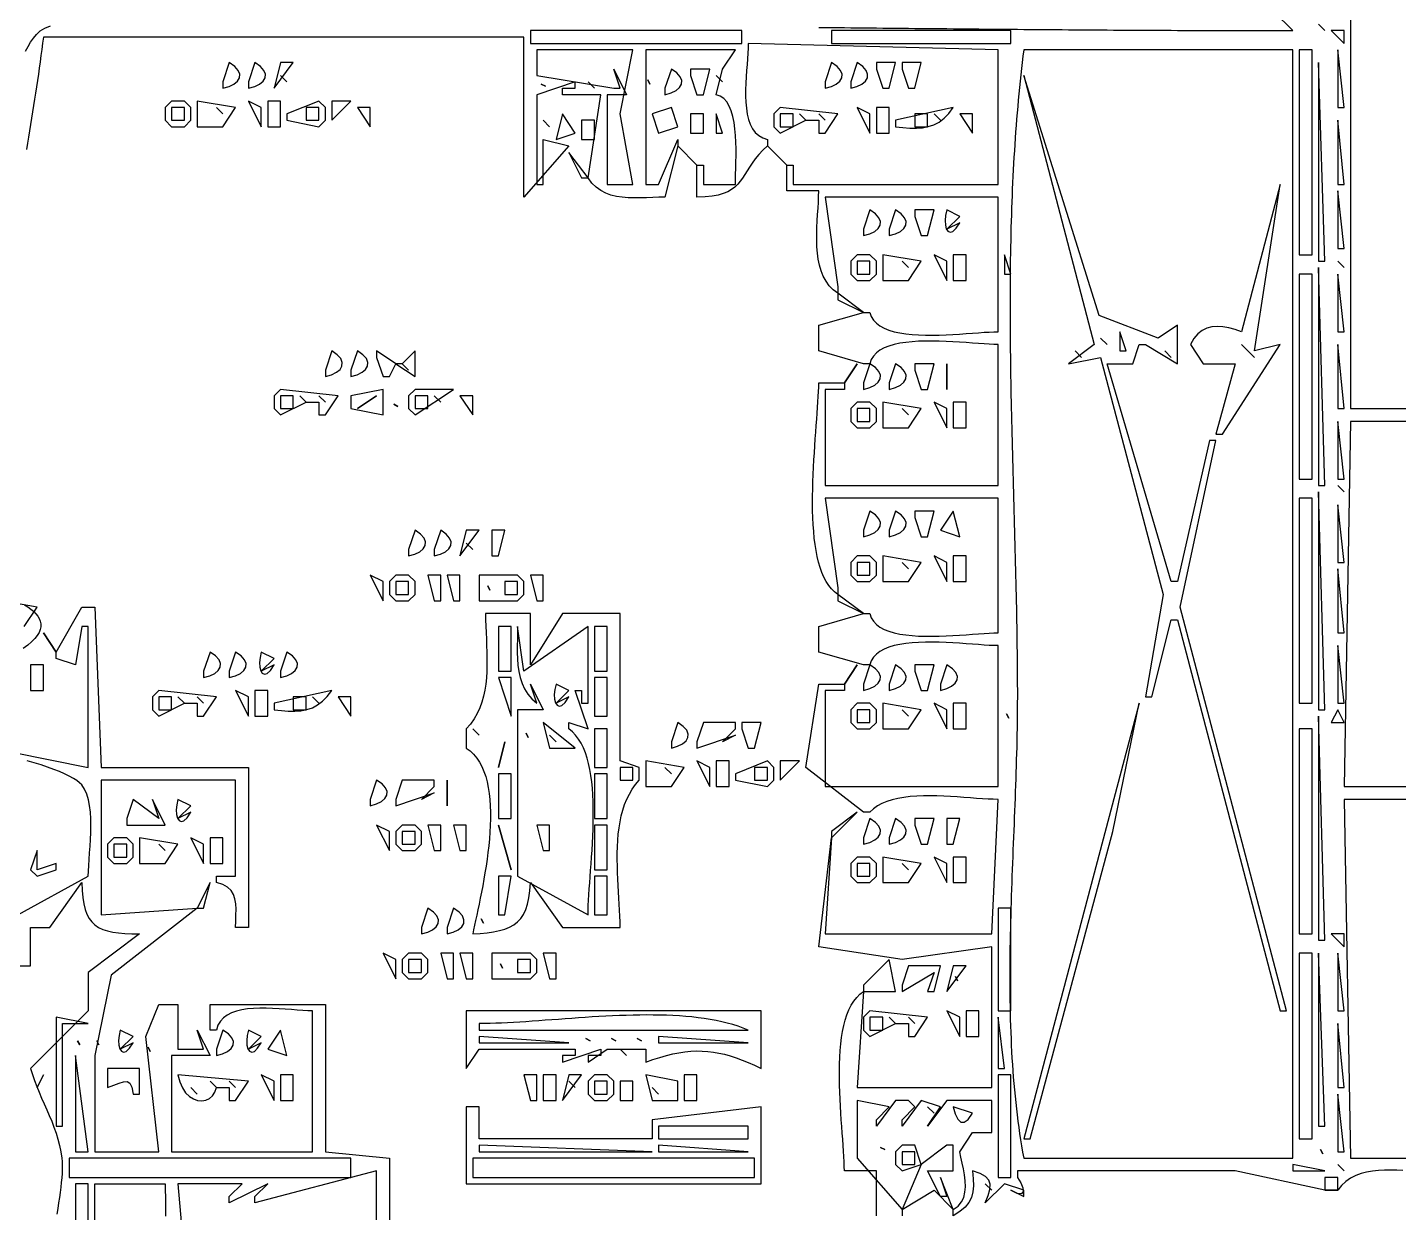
# Model space of a CAD drawing. Extents: x 0 to 1224, y 0 to 792.
# Drawn here: x 639.5 to 853.5, y 207.5 to 392.5 of the extents above; entities that cross this region are included whole.
import ezdxf

# ---------------------------------------------------------------- set-up
doc = ezdxf.new("R2010")
doc.units = 0
doc.layers.add('C251', color=251, linetype='CONTINUOUS')
doc.layers.add('C7', color=7, linetype='CONTINUOUS')

msp = doc.modelspace()

# ---------------------------------------------------------------- linework, layer by layer
at = {"layer": 'C251'}
msp.add_lwpolyline([(842, 213), (842, 211), (844, 211), (844, 213), (842, 213)], dxfattribs=at)
at = {"layer": 'C7'}
for points in [[(846, 424), (846, 333), (884, 333)], [(763.0194, 392.5051), (764.0192, 392.4948), (765.019, 392.4846), (766.0188, 392.4744), (767.0186, 392.4643), (768.0184, 392.4541), (769.0181, 392.4439), (770.0179, 392.4338), (771.0177, 392.4237), (772.0174, 392.4136), (773.0172, 392.4036), (774.0169, 392.3935), (775.0167, 392.3836), (776.0164, 392.3736), (777.0161, 392.3637), (778.0159, 392.3539), (779.0156, 392.3441), (780.0153, 392.3344), (781.015, 392.3248), (782.0147, 392.3152), (783.0144, 392.3056), (784.0141, 392.2962), (785.0139, 392.2868), (786.0136, 392.2775), (787.0133, 392.2683), (788.013, 392.2592), (789.0126, 392.2502), (790.0123, 392.2413), (791.012, 392.2324), (792.0117, 392.2237), (793.0114, 392.2151), (794.0111, 392.2066), (795.0108, 392.1982), (796.0105, 392.1899), (797.0102, 392.1818), (798.0098, 392.1738), (799.0095, 392.1659), (800.0092, 392.1581), (801.0089, 392.1505), (802.0086, 392.143), (803.0083, 392.1357), (804.008, 392.1285), (805.0077, 392.1215), (806.0074, 392.1146), (807.0071, 392.1079), (808.0068, 392.1014), (809.0065, 392.095), (810.0062, 392.0888), (811.0059, 392.0827), (812.0056, 392.0769), (813.0053, 392.0712), (814.005, 392.0657), (815.0047, 392.0604), (816.0045, 392.0553), (817.0042, 392.0504), (818.0039, 392.0457), (819.0037, 392.0413), (820.0034, 392.037), (821.0032, 392.0329), (822.0029, 392.0291), (823.0027, 392.0254), (824.0024, 392.022), (825.0022, 392.0189), (826.002, 392.0159), (827.0018, 392.0132), (828.0015, 392.0107), (829.0013, 392.0085), (830.0011, 392.0065), (831.0009, 392.0048), (832.0008, 392.0033), (833.0006, 392.0021), (834.0004, 392.0012), (835.0002, 392.0005), (836.0001, 392.0001), (837, 392), (834, 395)], [(639.2091, 388.7692), (639.5955, 389.5062), (640.0049, 390.1919), (640.4385, 390.8231), (640.8973, 391.3966), (641.5087, 391.9611), (642.2419, 392.4076), (643.0788, 392.7483)], [(718, 392), (718, 390), (751, 390), (751, 392), (718, 392)], [(765, 392), (765, 390), (793, 390), (793, 392), (765, 392)], [(841, 393), (842, 392), (841, 393)], [(843, 392), (845, 390), (845, 392), (843, 392)], [(642, 391), (641.8739, 390.0336), (641.7452, 389.0659), (641.6139, 388.0968), (641.48, 387.1264), (641.3435, 386.1548), (641.2045, 385.1819), (641.0629, 384.2078), (640.9189, 383.2325), (640.7723, 382.2562), (640.6233, 381.2788), (640.4719, 380.3004), (640.3181, 379.321), (640.1619, 378.3406), (640.0033, 377.3594), (639.8424, 376.3773), (639.6792, 375.3943), (639.5138, 374.4106), (639.346, 373.4262)], [(772, 207), (772, 214), (767, 214), (766.9907, 214.6864), (766.9647, 215.4337), (766.9242, 216.2372), (766.8719, 217.092), (766.8102, 217.9932), (766.7416, 218.9362), (766.6685, 219.9161), (766.5934, 220.928), (766.5188, 221.9672), (766.4471, 223.0289), (766.3808, 224.1082), (766.3224, 225.2004), (766.2744, 226.3006), (766.2393, 227.4041), (766.2194, 228.506), (766.2173, 229.6015), (766.2355, 230.6859), (766.2763, 231.7542), (766.3424, 232.8017), (766.4362, 233.8237), (766.56, 234.8152), (766.7165, 235.7715), (766.9081, 236.6877), (767.1372, 237.5592), (767.4063, 238.381), (767.7179, 239.1483), (768.0745, 239.8564), (768.4785, 240.5004), (768.9325, 241.0755), (769.4388, 241.577), (770, 242), (769, 227), (790, 227), (790, 249), (776, 247), (763, 249), (765, 266), (764, 251), (790, 251), (791, 272), (790.2489, 272.0124), (789.4324, 272.0466), (788.558, 272.0977), (787.6333, 272.1611), (786.6659, 272.2321), (785.6632, 272.3058), (784.6329, 272.3775), (783.5825, 272.4426), (782.5196, 272.4963), (781.4517, 272.5338), (780.3863, 272.5504), (779.3312, 272.5414), (778.2937, 272.502), (777.2815, 272.4275), (776.302, 272.3132), (775.363, 272.1543), (774.4719, 271.9461), (773.6363, 271.6839), (772.8638, 271.3629), (772.1618, 270.9784), (771.538, 270.5257), (771, 270), (770, 270), (761, 277), (763, 290), (767, 290), (767, 289), (764, 289), (764, 274), (791, 274), (791, 296), (790.355, 296.0119), (789.6231, 296.0446), (788.814, 296.0937), (787.9372, 296.1548), (787.0024, 296.2232), (786.0192, 296.2947), (784.9971, 296.3646), (783.9459, 296.4287), (782.8751, 296.4823), (781.7943, 296.521), (780.7131, 296.5403), (779.6412, 296.5359), (778.5882, 296.5032), (777.5637, 296.4377), (776.5772, 296.335), (775.6385, 296.1907), (774.7571, 296.0002), (773.9426, 295.7591), (773.2047, 295.463), (772.553, 295.1073), (771.997, 294.6876), (771.5465, 294.1995), (771.2109, 293.6384), (771, 293), (770, 293), (763, 295), (763, 299), (770, 301), (771, 301), (771.2109, 300.3615), (771.5464, 299.8004), (771.997, 299.3123), (772.553, 298.8926), (773.2047, 298.5369), (773.9426, 298.2408), (774.7571, 297.9997), (775.6385, 297.8092), (776.5772, 297.6649), (777.5636, 297.5622), (778.5882, 297.4967), (779.6412, 297.464), (780.7131, 297.4596), (781.7942, 297.4789), (782.875, 297.5176), (783.9458, 297.5712), (784.9971, 297.6353), (786.0191, 297.7052), (787.0024, 297.7767), (787.9372, 297.8451), (788.814, 297.9062), (789.6231, 297.9553), (790.355, 297.988), (791, 298), (791, 319), (764, 319), (766, 305), (766, 304), (765.4771, 304.3928), (764.9992, 304.8609), (764.5646, 305.4001), (764.1715, 306.0066), (763.8181, 306.6762), (763.5028, 307.4051), (763.2237, 308.1892), (762.9791, 309.0245), (762.7672, 309.907), (762.5862, 310.8328), (762.4345, 311.7978), (762.3103, 312.7981), (762.2117, 313.8296), (762.1371, 314.8884), (762.0847, 315.9705), (762.0527, 317.0718), (762.0394, 318.1885), (762.043, 319.3165), (762.0618, 320.4517), (762.094, 321.5903), (762.1379, 322.7282), (762.1916, 323.8614), (762.2535, 324.9859), (762.3218, 326.0978), (762.3947, 327.1931), (762.4705, 328.2677), (762.5474, 329.3177), (762.6236, 330.339), (762.6975, 331.3277), (762.7672, 332.2798), (762.831, 333.1913), (762.8871, 334.0582), (762.9339, 334.8765), (762.9694, 335.6422), (762.992, 336.3514), (763, 337), (767, 337), (767, 336), (764, 336), (764, 321), (791, 321), (791, 343), (790.355, 343.0119), (789.6231, 343.0446), (788.814, 343.0937), (787.9372, 343.1547), (787.0024, 343.2232), (786.0192, 343.2947), (784.9971, 343.3646), (783.9459, 343.4286), (782.8751, 343.4822), (781.7943, 343.5209), (780.7131, 343.5403), (779.6412, 343.5359), (778.5882, 343.5031), (777.5637, 343.4377), (776.5772, 343.335), (775.6385, 343.1907), (774.7571, 343.0002), (773.9426, 342.7591), (773.2047, 342.463), (772.553, 342.1073), (771.997, 341.6876), (771.5465, 341.1995), (771.2109, 340.6384), (771, 340), (770, 340), (763, 342), (763, 346), (770, 348), (771, 348), (771.2109, 347.3615), (771.5464, 346.8004), (771.997, 346.3123), (772.553, 345.8926), (773.2047, 345.5369), (773.9426, 345.2408), (774.7571, 344.9997), (775.6385, 344.8092), (776.5772, 344.6649), (777.5636, 344.5622), (778.5882, 344.4967), (779.6412, 344.464), (780.7131, 344.4596), (781.7942, 344.4789), (782.875, 344.5176), (783.9458, 344.5712), (784.9971, 344.6353), (786.0191, 344.7052), (787.0024, 344.7767), (787.9372, 344.8451), (788.814, 344.9062), (789.6231, 344.9553), (790.355, 344.988), (791, 345), (791, 366), (764, 366), (766, 352), (766, 351), (765.272, 351.5528), (764.6548, 352.1869), (764.14, 352.8945), (763.7192, 353.6676), (763.3839, 354.4986), (763.1259, 355.3795), (762.9367, 356.3025), (762.8079, 357.2599), (762.7312, 358.2438), (762.6982, 359.2463), (762.7004, 360.2597), (762.7296, 361.2761), (762.7773, 362.2877), (762.8351, 363.2867), (762.8946, 364.2652), (762.9476, 365.2155), (762.9855, 366.1297), (763, 367), (758, 367), (758, 371), (759, 371), (759, 368), (791, 368), (791, 389), (752, 390), (751.9841, 389.2779), (751.9421, 388.4799), (751.8819, 387.6179), (751.8114, 386.7041), (751.7389, 385.7505), (751.6722, 384.7693), (751.6195, 383.7725), (751.5888, 382.7722), (751.5881, 381.7806), (751.6254, 380.8097), (751.7089, 379.8716), (751.8464, 378.9785), (752.0461, 378.1423), (752.3161, 377.3753), (752.6642, 376.6894), (753.0987, 376.0969), (753.6274, 375.6097), (754.2585, 375.2401), (755, 375), (755, 374), (754.2646, 373.3149), (753.635, 372.6401), (753.0939, 371.9787), (752.6244, 371.3343), (752.2093, 370.7103), (751.8316, 370.11), (751.4742, 369.5369), (751.12, 368.9943), (750.752, 368.4857), (750.3531, 368.0146), (749.9061, 367.5842), (749.3942, 367.198), (748.8, 366.8594), (748.1067, 366.5718), (747.2971, 366.3387), (746.3542, 366.1634), (745.2608, 366.0494), (744, 366), (744, 371), (745, 371), (745, 368), (750, 368), (750.0084, 368.74), (750.0289, 369.5763), (750.0545, 370.4917), (750.0781, 371.469), (750.0928, 372.4911), (750.0913, 373.5408), (750.0668, 374.6009), (750.0121, 375.6543), (749.9201, 376.6838), (749.784, 377.6722), (749.5965, 378.6025), (749.3507, 379.4573), (749.0395, 380.2196), (748.6559, 380.8722), (748.1928, 381.3979), (747.6432, 381.7795), (747, 382), (748, 386), (750, 389), (736, 389), (736, 368), (738, 368), (741, 375), (741, 374), (739, 366), (738.0518, 365.9864), (737.0914, 365.9545), (736.1253, 365.9177), (735.1602, 365.8892), (734.2025, 365.8825), (733.2588, 365.9108), (732.3356, 365.9876), (731.4396, 366.126), (730.5773, 366.3396), (729.7551, 366.6415), (728.9798, 367.0452), (728.2578, 367.5639), (727.5956, 368.2111), (727, 369), (729, 382), (723, 382), (723, 383), (725, 383), (725, 384), (719, 382), (719, 368), (720, 368), (720, 375), (724, 374), (717, 366), (717, 391), (642, 391)], [(719, 389), (719, 385), (731, 383), (732, 383), (731, 386), (733, 382), (730, 382), (730, 368), (734, 368), (732, 379), (734, 389), (719, 389)], [(795, 389), (794.8787, 388.0232), (794.7617, 387.0452), (794.6489, 386.066), (794.5402, 385.0856), (794.4356, 384.104), (794.3349, 383.1213), (794.2382, 382.1375), (794.1454, 381.1526), (794.0563, 380.1667), (793.971, 379.1796), (793.8894, 378.1916), (793.8114, 377.2026), (793.737, 376.2126), (793.6661, 375.2216), (793.5987, 374.2297), (793.5346, 373.2369), (793.4739, 372.2432), (793.4164, 371.2486), (793.3621, 370.2533), (793.3109, 369.2571), (793.2629, 368.2601), (793.2178, 367.2623), (793.1757, 366.2638), (793.1365, 365.2646), (793.1002, 364.2647), (793.0666, 363.2641), (793.0357, 362.2628), (793.0075, 361.261), (792.9819, 360.2585), (792.9588, 359.2554), (792.9382, 358.2518), (792.9199, 357.2477), (792.9041, 356.243), (792.8905, 355.2379), (792.8792, 354.2323), (792.87, 353.2262), (792.8629, 352.2197), (792.8578, 351.2129), (792.8548, 350.2056), (792.8537, 349.198), (792.8544, 348.1901), (792.8569, 347.1819), (792.8612, 346.1734), (792.8671, 345.1647), (792.8747, 344.1557), (792.8838, 343.1465), (792.8944, 342.1371), (792.9065, 341.1276), (792.9199, 340.1179), (792.9346, 339.1081), (792.9506, 338.0982), (792.9678, 337.0883), (792.9861, 336.0783), (793.0055, 335.0683), (793.0259, 334.0582), (793.0472, 333.0482), (793.0694, 332.0383), (793.0925, 331.0284), (793.1163, 330.0186), (793.1408, 329.0089), (793.1659, 327.9994), (793.1917, 326.99), (793.2179, 325.9809), (793.2447, 324.9719), (793.2718, 323.9632), (793.2992, 322.9547), (793.327, 321.9465), (793.3549, 320.9386), (793.383, 319.931), (793.4112, 318.9238), (793.4394, 317.9169), (793.4677, 316.9105), (793.4958, 315.9044), (793.5237, 314.8988), (793.5515, 313.8937), (793.579, 312.8891), (793.6061, 311.8849), (793.6329, 310.8813), (793.6592, 309.8783), (793.685, 308.8759), (793.7102, 307.874), (793.7348, 306.8728), (793.7587, 305.8722), (793.7818, 304.8723), (793.8041, 303.8731), (793.8256, 302.8747), (793.846, 301.8769), (793.8655, 300.88), (793.884, 299.8838), (793.9013, 298.8884), (793.9174, 297.8939), (793.9322, 296.9003), (793.9458, 295.9075), (793.958, 294.9156), (793.9688, 293.9247), (793.978, 292.9347), (793.9858, 291.9457), (793.9919, 290.9577), (793.9963, 289.9707), (793.999, 288.9848), (794, 288), (793.9981, 287.0316), (793.9927, 286.0602), (793.9839, 285.0857), (793.9718, 284.1083), (793.9567, 283.1281), (793.9387, 282.1451), (793.918, 281.1595), (793.8948, 280.1714), (793.8692, 279.1808), (793.8413, 278.1878), (793.8115, 277.1926), (793.7798, 276.1952), (793.7465, 275.1957), (793.7116, 274.1943), (793.6754, 273.191), (793.638, 272.1859), (793.5996, 271.1791), (793.5604, 270.1707), (793.5206, 269.1609), (793.4803, 268.1496), (793.4397, 267.137), (793.399, 266.1232), (793.3583, 265.1083), (793.3178, 264.0924), (793.2777, 263.0756), (793.2381, 262.0579), (793.1993, 261.0395), (793.1614, 260.0204), (793.1246, 259.0009), (793.089, 257.9808), (793.0548, 256.9604), (793.0222, 255.9398), (792.9914, 254.919), (792.9625, 253.8981), (792.9358, 252.8773), (792.9113, 251.8566), (792.8892, 250.8361), (792.8698, 249.8159), (792.8532, 248.7962), (792.8395, 247.7769), (792.829, 246.7583), (792.8218, 245.7403), (792.8181, 244.7232), (792.818, 243.7069), (792.8218, 242.6916), (792.8296, 241.6774), (792.8415, 240.6644), (792.8578, 239.6526), (792.8786, 238.6422), (792.9041, 237.6333), (792.9345, 236.6259), (792.9699, 235.6202), (793.0105, 234.6162), (793.0564, 233.6141), (793.108, 232.6139), (793.1652, 231.6158), (793.2283, 230.6198), (793.2976, 229.626), (793.373, 228.6345), (793.4549, 227.6454), (793.5433, 226.6589), (793.6385, 225.6749), (793.7406, 224.6937), (793.8499, 223.7153), (793.9664, 222.7397), (794.0903, 221.7672), (794.2219, 220.7977), (794.3612, 219.8314), (794.5085, 218.8684), (794.664, 217.9087), (794.8277, 216.9526), (795, 216), (837, 216), (837, 389), (795, 389)], [(838, 389), (838, 357), (840, 357), (840, 389), (838, 389)], [(844, 389), (844, 380), (845, 380), (844, 389)], [(671, 387), (670, 384), (670, 383), (670.9711, 383.2821), (671.7404, 383.6607), (672.2878, 384.1186), (672.5936, 384.6387), (672.6376, 385.204), (672.4, 385.7973), (671.8607, 386.4017), (671, 387)], [(675, 387), (674, 384), (674, 383), (674.9711, 383.2821), (675.7403, 383.6607), (676.2878, 384.1186), (676.5935, 384.6387), (676.6376, 385.204), (676.4, 385.7973), (675.8607, 386.4017), (675, 387)], [(679, 387), (678, 383), (681, 387), (679, 387)], [(740, 386), (739, 383), (739, 382), (739.9711, 382.2821), (740.7404, 382.6607), (741.2878, 383.1186), (741.5936, 383.6387), (741.6376, 384.204), (741.4, 384.7973), (740.8607, 385.4017), (740, 386)], [(743, 386), (743, 385), (744, 382), (745, 382), (746, 386), (743, 386)], [(765, 387), (764, 384), (764, 383), (764.9711, 383.2821), (765.7404, 383.6607), (766.2879, 384.1186), (766.5936, 384.6387), (766.6376, 385.204), (766.4, 385.7973), (765.8608, 386.4017), (765, 387)], [(769, 387), (768, 384), (768, 383), (768.9711, 383.2821), (769.7404, 383.6607), (770.2879, 384.1186), (770.5936, 384.6387), (770.6376, 385.204), (770.4, 385.7973), (769.8607, 386.4017), (769, 387)], [(772, 387), (772, 386), (773, 383), (774, 383), (775, 387), (772, 387)], [(776, 387), (776, 386), (777, 383), (778, 383), (779, 387), (776, 387)], [(841, 387), (841, 356), (842, 356), (841, 387)], [(679, 385), (680, 384), (679, 385)], [(719.666687, 383.666656), (720.333313, 383.333344), (719.666687, 383.666656)], [(727, 384), (728, 383), (727, 384)], [(736.333313, 384.333344), (736.666687, 383.666656), (736.333313, 384.333344)], [(747, 385), (748, 384), (747, 385)], [(795, 385), (806, 343), (802, 340), (807, 341), (816.776245, 304), (814, 288), (815, 288), (818, 300), (819, 300), (835, 239), (836, 239), (819.390442, 302), (825, 328), (824, 328), (819, 306), (818, 306), (808, 340), (812, 340), (813, 343), (814, 343), (819, 340), (819, 346), (816, 344), (806.764648, 347.523132), (795, 385)], [(662, 381), (661, 380), (661, 378), (662, 377), (664, 377), (665, 378), (665, 380), (664, 381), (662, 381)], [(666, 381), (666, 377), (667, 377), (669, 377), (670, 377), (672, 380), (666, 381)], [(674, 381), (676, 377), (676, 378), (676, 380), (674, 381)], [(677, 381), (677, 377), (678, 377), (679, 377), (679, 381), (677, 381)], [(680, 379), (680, 378), (685, 377), (686, 378), (686, 380), (685, 381), (680, 379)], [(687, 381), (687, 378), (690, 381), (687, 381)], [(662, 380), (662, 378), (664, 378), (664, 380), (662, 380)], [(669, 380), (670, 379), (669, 380)], [(683, 380), (683, 378), (685, 378), (685, 380), (683, 380)], [(691, 380), (693, 377), (693, 380), (691, 380)], [(723, 379), (722, 375), (725, 376), (723, 379)], [(737, 379), (738, 376), (741, 377), (740, 380), (737, 379)], [(743, 379), (743, 376), (745, 376), (745, 379), (743, 379)], [(747, 379), (747, 376), (748, 376), (747, 379)], [(757, 380), (756, 379), (756, 377), (757, 376), (761, 378), (763, 378), (763, 376), (764, 376), (766, 379), (757, 380)], [(757, 379), (757, 377), (759, 377), (759, 379), (757, 379)], [(760, 379), (761, 378), (760, 379)], [(763, 379), (764, 378), (763, 379)], [(769, 380), (771, 376), (771, 377), (771, 379), (769, 380)], [(772, 380), (772, 376), (773, 376), (774, 376), (774, 380), (772, 380)], [(775, 378), (775, 377), (776.1406, 376.8638), (777.2179, 376.7804), (778.2355, 376.7663), (779.1973, 376.838), (780.1067, 377.0123), (780.9677, 377.3055), (781.7838, 377.7343), (782.5587, 378.3153), (783.2962, 379.065), (784, 380), (775, 378)], [(778, 379), (778, 377), (780, 377), (780, 379), (778, 379)], [(781, 379), (782, 378), (781, 379)], [(785, 379), (787, 376), (787, 379), (785, 379)], [(720, 378), (721, 377), (720, 378)], [(726, 378), (726, 375), (728, 375), (728, 378), (726, 378)], [(844, 378), (844, 368), (845, 368), (844, 378)], [(724, 373), (726, 369), (727, 369), (724, 373)], [(741, 374), (744, 371), (741, 374)], [(755, 374), (758, 371), (755, 374)], [(835, 368), (829, 345), (827.9888, 345.3341), (827.0174, 345.5952), (826.0884, 345.766), (825.2045, 345.8295), (824.3685, 345.7686), (823.5829, 345.5662), (822.8506, 345.2052), (822.1742, 344.6685), (821.5564, 343.9392), (821, 343), (823, 340), (828, 340), (825, 329), (826, 329), (835, 343), (831, 342), (835, 368)], [(844, 367), (844, 358), (845, 358), (844, 367)], [(771, 364), (770, 361), (770, 360), (770.9711, 360.2821), (771.7403, 360.6607), (772.2878, 361.1186), (772.5935, 361.6387), (772.6376, 362.204), (772.4, 362.7973), (771.8607, 363.4017), (771, 364)], [(775, 364), (774, 361), (774, 360), (774.9711, 360.2821), (775.7404, 360.6607), (776.2878, 361.1186), (776.5936, 361.6387), (776.6376, 362.204), (776.4, 362.7973), (775.8607, 363.4017), (775, 364)], [(778, 364), (778, 363), (779, 360), (780, 360), (781, 364), (778, 364)], [(783, 364), (782.8004, 363.1668), (782.7247, 362.3683), (782.765, 361.6552), (782.9133, 361.0779), (783.1617, 360.6871), (783.5025, 360.5333), (783.9278, 360.6671), (784.4295, 361.1392), (785, 362), (783, 361), (785, 363), (783, 364)], [(769, 357), (768, 356), (768, 354), (769, 353), (771, 353), (772, 354), (772, 356), (771, 357), (769, 357)], [(769, 356), (769, 354), (771, 354), (771, 356), (769, 356)], [(773, 357), (773, 353), (774, 353), (776, 353), (777, 353), (779, 356), (773, 357)], [(776, 356), (777, 355), (776, 356)], [(781, 357), (783, 353), (783, 354), (783, 356), (781, 357)], [(784, 357), (784, 353), (785, 353), (786, 353), (786, 357), (784, 357)], [(792, 357), (792, 354), (793, 354), (792, 357)], [(844, 356), (845, 355), (844, 356)], [(838, 354), (838, 322), (840, 322), (840, 354), (838, 354)], [(841, 355), (841, 321), (842, 321), (841, 355)], [(844, 354), (844, 345), (845, 345), (844, 354)], [(766, 351), (766, 350), (770, 348), (766, 351)], [(810, 345), (810, 342), (811, 342), (810, 345)], [(807, 344), (808, 343), (807, 344)], [(829, 343), (831, 341), (829, 343)], [(844, 343), (844, 333), (845, 333), (844, 343)], [(687, 342), (686, 339), (686, 338), (686.9711, 338.2821), (687.7404, 338.6607), (688.2878, 339.1186), (688.5936, 339.6387), (688.6376, 340.204), (688.4, 340.7973), (687.8607, 341.4017), (687, 342)], [(691, 342), (690, 339), (690, 338), (690.9711, 338.2821), (691.7404, 338.6607), (692.2878, 339.1186), (692.5936, 339.6387), (692.6376, 340.204), (692.4, 340.7973), (691.8607, 341.4017), (691, 342)], [(694, 342), (694, 341), (695, 338), (696, 338), (697, 340), (700, 338), (700, 342), (698, 340), (697, 340), (694, 342)], [(803, 342), (804, 341), (803, 342)], [(817, 342), (818, 341), (817, 342)], [(698, 340), (699, 339), (698, 340)], [(769, 340), (767, 337), (769, 340)], [(771, 340), (770, 337), (770, 336), (770.9711, 336.2821), (771.7403, 336.6607), (772.2878, 337.1186), (772.5936, 337.6387), (772.6376, 338.204), (772.4, 338.7973), (771.8608, 339.4017), (771, 340)], [(775, 340), (774, 337), (774, 336), (774.9711, 336.2821), (775.7403, 336.6607), (776.2878, 337.1186), (776.5935, 337.6387), (776.6376, 338.204), (776.4, 338.7973), (775.8607, 339.4017), (775, 340)], [(778, 340), (778, 339), (779, 336), (780, 336), (781, 340), (778, 340)], [(783, 340), (783, 336), (783, 340)], [(679, 336), (678, 335), (678, 333), (679, 332), (683, 334), (685, 334), (685, 332), (686, 332), (688, 335), (679, 336)], [(690, 335), (690, 333), (695, 332), (695, 336), (690, 335)], [(700, 336), (699, 335), (699, 333), (700, 332), (706, 336), (700, 336)], [(679, 335), (679, 333), (681, 333), (681, 335), (679, 335)], [(682, 335), (683, 334), (682, 335)], [(685, 335), (686, 334), (685, 335)], [(691, 333), (694, 335), (691, 333)], [(700, 335), (700, 333), (702, 333), (702, 335), (700, 335)], [(703, 335), (704, 334), (703, 335)], [(707, 335), (709, 332), (709, 335), (707, 335)], [(769, 334), (768, 333), (768, 331), (769, 330), (771, 330), (772, 331), (772, 333), (771, 334), (769, 334)], [(773, 334), (773, 330), (774, 330), (776, 330), (777, 330), (779, 333), (773, 334)], [(781, 334), (783, 330), (783, 331), (783, 333), (781, 334)], [(784, 334), (784, 330), (785, 330), (786, 330), (786, 334), (784, 334)], [(696.666687, 333.666656), (697.333313, 333.333344), (696.666687, 333.666656)], [(769, 333), (769, 331), (771, 331), (771, 333), (769, 333)], [(776, 333), (777, 332), (776, 333)], [(844, 331), (844, 322), (845, 322), (844, 331)], [(877, 331), (846, 331), (845, 274), (902, 274)], [(844, 321), (845, 320), (844, 321)], [(838, 319), (838, 287), (840, 287), (840, 319), (838, 319)], [(841, 320), (841, 286), (842, 286), (841, 320)], [(771, 317), (770, 314), (770, 313), (770.9711, 313.2821), (771.7403, 313.6607), (772.2878, 314.1186), (772.5936, 314.6387), (772.6376, 315.204), (772.4, 315.7973), (771.8608, 316.4017), (771, 317)], [(775, 317), (774, 314), (774, 313), (774.9711, 313.2821), (775.7403, 313.6607), (776.2878, 314.1186), (776.5935, 314.6387), (776.6376, 315.204), (776.4, 315.7973), (775.8607, 316.4017), (775, 317)], [(778, 317), (778, 316), (779, 313), (780, 313), (781, 317), (778, 317)], [(784, 317), (782, 314), (785, 313), (784, 317)], [(844, 318), (844, 309), (845, 309), (844, 318)], [(700, 314), (699, 311), (699, 310), (699.9711, 310.2821), (700.7403, 310.6607), (701.2878, 311.1186), (701.5936, 311.6387), (701.6376, 312.204), (701.4, 312.7973), (700.8608, 313.4017), (700, 314)], [(704, 314), (703, 311), (703, 310), (703.9711, 310.2821), (704.7403, 310.6607), (705.2878, 311.1186), (705.5935, 311.6387), (705.6376, 312.204), (705.4, 312.7973), (704.8607, 313.4017), (704, 314)], [(708, 314), (707, 310), (710, 314), (708, 314)], [(712, 314), (712, 310), (713, 310), (714, 314), (712, 314)], [(708, 312), (709, 311), (708, 312)], [(769, 310), (768, 309), (768, 307), (769, 306), (771, 306), (772, 307), (772, 309), (771, 310), (769, 310)], [(769, 309), (769, 307), (771, 307), (771, 309), (769, 309)], [(773, 310), (773, 306), (774, 306), (776, 306), (777, 306), (779, 309), (773, 310)], [(776, 309), (777, 308), (776, 309)], [(781, 310), (783, 306), (783, 307), (783, 309), (781, 310)], [(784, 310), (784, 306), (785, 306), (786, 306), (786, 310), (784, 310)], [(693, 307), (695, 303), (695, 304), (695, 306), (693, 307)], [(697, 307), (696, 306), (696, 304), (697, 303), (699, 303), (700, 304), (700, 306), (699, 307), (697, 307)], [(702, 307), (703, 303), (704, 303), (704, 307), (702, 307)], [(705, 307), (706, 303), (707, 303), (707, 307), (705, 307)], [(710, 307), (710, 303), (716, 303), (717, 304), (717, 306), (716, 307), (710, 307)], [(718, 307), (719, 303), (720, 303), (720, 307), (718, 307)], [(844, 308), (844, 298), (845, 298), (844, 308)], [(639, 299), (641, 302), (624, 305)], [(697, 306), (697, 304), (699, 304), (699, 306), (697, 306)], [(711.333313, 305.333344), (711.666687, 304.666656), (711.333313, 305.333344)], [(714, 306), (714, 304), (716, 304), (716, 306), (714, 306)], [(766, 304), (766, 303), (770, 301), (766, 304)], [(619, 283), (649, 277), (649, 299), (648, 299), (647, 293), (644, 294), (644, 295), (648, 302), (650, 302), (651, 277), (674, 277), (674, 252), (672, 252), (672.0163, 252.9916), (672.0447, 253.9428), (672.0542, 254.8444), (672.0141, 255.6873), (671.8934, 256.4624), (671.6612, 257.1604), (671.2866, 257.7723), (670.7388, 258.289), (669.9869, 258.7012), (669, 259), (669, 260), (672, 260), (672, 275), (651, 275), (651, 254), (666, 255), (652.588013, 244.575623), (650, 232), (650, 217), (660, 217), (658, 235), (660, 240), (663, 240), (663, 233), (667, 233), (666, 236), (668, 232), (662, 232), (662, 217), (684, 217), (684, 239), (683.2779, 239.0158), (682.4799, 239.0578), (681.6179, 239.118), (680.7041, 239.1885), (679.7505, 239.261), (678.7693, 239.3277), (677.7725, 239.3804), (676.7722, 239.4111), (675.7806, 239.4118), (674.8097, 239.3745), (673.8716, 239.291), (672.9785, 239.1535), (672.1423, 238.9538), (671.3753, 238.6838), (670.6894, 238.3357), (670.0969, 237.9012), (669.6097, 237.3725), (669.2401, 236.7414), (669, 236), (668, 236), (668, 240), (686, 240), (686, 217), (696, 216), (696, 201)], [(639.0407, 302.388), (639.5674, 302.0565), (640.0441, 301.7128), (640.4662, 301.3569), (640.829, 300.9884), (641.1277, 300.6074), (641.3576, 300.2137), (641.5141, 299.8071), (641.5924, 299.3874), (641.5877, 298.9546), (641.4955, 298.5085), (641.3109, 298.0489), (641.0292, 297.5756), (640.6458, 297.0886), (640.1558, 296.5877), (639.5547, 296.0727), (638.8376, 295.5435)], [(711, 301), (711.0109, 300.027), (711.0395, 299.0393), (711.0793, 298.04), (711.1238, 297.0322), (711.1667, 296.0189), (711.2016, 295.0033), (711.222, 293.9886), (711.2214, 292.9776), (711.1936, 291.9737), (711.132, 290.9798), (711.0303, 289.9992), (710.8819, 289.0348), (710.6806, 288.0897), (710.4198, 287.1672), (710.0932, 286.2702), (709.6944, 285.4019), (709.2168, 284.5653), (708.6541, 283.7637), (708, 283), (708, 280), (708.6033, 279.553), (709.1453, 279.0377), (709.6286, 278.4581), (710.0556, 277.8183), (710.4287, 277.1221), (710.7503, 276.3737), (711.0231, 275.577), (711.2494, 274.7359), (711.4316, 273.8545), (711.5723, 272.9369), (711.6739, 271.9869), (711.7389, 271.0086), (711.7697, 270.0059), (711.7688, 268.983), (711.7386, 267.9437), (711.6817, 266.8921), (711.6004, 265.8321), (711.4972, 264.7678), (711.3747, 263.7031), (711.2352, 262.6421), (711.0812, 261.5888), (710.9152, 260.5471), (710.7397, 259.521), (710.557, 258.5146), (710.3698, 257.5318), (710.1803, 256.5767), (709.9911, 255.6531), (709.8047, 254.7652), (709.6235, 253.9169), (709.4499, 253.1123), (709.2865, 252.3552), (709.1357, 251.6498), (709, 251), (710.1792, 251.0784), (711.2677, 251.1839), (712.2675, 251.3252), (713.1802, 251.5111), (714.0078, 251.7502), (714.752, 252.0515), (715.4147, 252.4236), (715.9977, 252.8752), (716.5028, 253.4151), (716.9318, 254.0522), (717.2866, 254.7951), (717.569, 255.6525), (717.7808, 256.6333), (717.9238, 257.7462), (718, 259), (723, 252), (732, 252), (731.9902, 252.8674), (731.9635, 253.7637), (731.9233, 254.6858), (731.8734, 255.6303), (731.8173, 256.5942), (731.7588, 257.5742), (731.7014, 258.5671), (731.6487, 259.5696), (731.6044, 260.5787), (731.5721, 261.5912), (731.5555, 262.6037), (731.5582, 263.6131), (731.5838, 264.6163), (731.6359, 265.61), (731.7182, 266.591), (731.8344, 267.5561), (731.9879, 268.5022), (732.1825, 269.4259), (732.4219, 270.3242), (732.7095, 271.1939), (733.0492, 272.0316), (733.4444, 272.8343), (733.8988, 273.5987), (734.4162, 274.3217), (735, 275), (735, 277), (732, 278), (732, 301), (723, 301), (718, 293), (718, 301), (711, 301)], [(642, 298), (644, 295), (642, 298)], [(713, 299), (713, 292), (715, 292), (715, 299), (713, 299)], [(716, 299), (715.9906, 298.0016), (715.9705, 296.9885), (715.9534, 295.968), (715.9533, 294.9477), (715.984, 293.935), (716.0593, 292.9373), (716.1932, 291.962), (716.3993, 291.0167), (716.6917, 290.1088), (717.084, 289.2458), (717.5903, 288.4349), (718.2243, 287.6839), (719, 287), (718, 290), (720, 286), (716, 286), (716, 260), (727, 254), (727.0089, 254.7), (727.0343, 255.4558), (727.0737, 256.263), (727.125, 257.1174), (727.1857, 258.0147), (727.2536, 258.9508), (727.3264, 259.9213), (727.4018, 260.9221), (727.4775, 261.9489), (727.5512, 262.9975), (727.6205, 264.0636), (727.6832, 265.143), (727.7369, 266.2315), (727.7795, 267.3248), (727.8085, 268.4187), (727.8217, 269.5089), (727.8167, 270.5913), (727.7913, 271.6615), (727.7431, 272.7154), (727.6699, 273.7487), (727.5694, 274.7572), (727.4392, 275.7366), (727.277, 276.6827), (727.0806, 277.5913), (726.8477, 278.458), (726.5758, 279.2788), (726.2629, 280.0493), (725.9064, 280.7654), (725.5042, 281.4227), (725.0539, 282.0171), (724.5533, 282.5442), (724, 283), (724, 284), (727, 283), (725, 289), (726, 289), (726, 287), (727, 287), (727, 299), (717, 292), (716, 299)], [(728, 299), (728, 292), (730, 292), (730, 299), (728, 299)], [(844, 296), (844, 287), (845, 287), (844, 296)], [(668, 295), (667, 292), (667, 291), (667.9711, 291.2821), (668.7403, 291.6607), (669.2878, 292.1186), (669.5935, 292.6387), (669.6376, 293.204), (669.4, 293.7973), (668.8607, 294.4017), (668, 295)], [(672, 295), (671, 292), (671, 291), (671.9711, 291.2821), (672.7403, 291.6607), (673.2878, 292.1186), (673.5935, 292.6387), (673.6376, 293.204), (673.4, 293.7973), (672.8607, 294.4017), (672, 295)], [(676, 295), (675.8004, 294.1668), (675.7248, 293.3683), (675.765, 292.6552), (675.9133, 292.0779), (676.1618, 291.6871), (676.5026, 291.5333), (676.9278, 291.6671), (677.4295, 292.1392), (678, 293), (676, 292), (678, 294), (676, 295)], [(680, 295), (679, 292), (679, 291), (679.9711, 291.2821), (680.7403, 291.6607), (681.2878, 292.1186), (681.5935, 292.6387), (681.6376, 293.204), (681.4, 293.7973), (680.8607, 294.4017), (680, 295)], [(640, 293), (640, 289), (641, 289), (642, 289), (642, 293), (640, 293)], [(769, 293), (767, 290), (769, 293)], [(771, 293), (770, 290), (770, 289), (770.9711, 289.2821), (771.7403, 289.6607), (772.2878, 290.1186), (772.5935, 290.6387), (772.6376, 291.204), (772.4, 291.7973), (771.8607, 292.4017), (771, 293)], [(775, 293), (774, 290), (774, 289), (774.9711, 289.2821), (775.7403, 289.6607), (776.2878, 290.1186), (776.5935, 290.6387), (776.6376, 291.204), (776.4, 291.7973), (775.8607, 292.4017), (775, 293)], [(778, 293), (778, 292), (779, 289), (780, 289), (781, 293), (778, 293)], [(783, 293), (782, 290), (782, 289), (782.9711, 289.2821), (783.7403, 289.6607), (784.2878, 290.1186), (784.5936, 290.6387), (784.6376, 291.204), (784.4, 291.7973), (783.8608, 292.4017), (783, 293)], [(660, 289), (659, 288), (659, 286), (660, 285), (664, 287), (666, 287), (666, 285), (667, 285), (669, 288), (660, 289)], [(672, 289), (674, 285), (674, 286), (674, 288), (672, 289)], [(675, 289), (675, 285), (676, 285), (677, 285), (677, 289), (675, 289)], [(678, 287), (678, 286), (679.1406, 285.8638), (680.2179, 285.7804), (681.2355, 285.7663), (682.1973, 285.838), (683.1067, 286.0123), (683.9677, 286.3055), (684.7838, 286.7343), (685.5587, 287.3153), (686.2962, 288.065), (687, 289), (678, 287)], [(713, 291), (715, 285), (715, 291), (713, 291)], [(722, 290), (721.8004, 289.1668), (721.7248, 288.3683), (721.765, 287.6552), (721.9133, 287.0779), (722.1618, 286.6871), (722.5026, 286.5333), (722.9278, 286.6671), (723.4295, 287.1392), (724, 288), (722, 287), (724, 289), (722, 290)], [(728, 291), (728, 285), (730, 285), (730, 291), (728, 291)], [(660, 288), (660, 286), (662, 286), (662, 288), (660, 288)], [(663, 288), (664, 287), (663, 288)], [(666, 288), (667, 287), (666, 288)], [(681, 288), (681, 286), (683, 286), (683, 288), (681, 288)], [(684, 288), (685, 287), (684, 288)], [(688, 288), (690, 285), (690, 288), (688, 288)], [(769, 287), (768, 286), (768, 284), (769, 283), (771, 283), (772, 284), (772, 286), (771, 287), (769, 287)], [(773, 287), (773, 283), (774, 283), (776, 283), (777, 283), (779, 286), (773, 287)], [(781, 287), (783, 283), (783, 284), (783, 286), (781, 287)], [(784, 287), (784, 283), (785, 283), (786, 283), (786, 287), (784, 287)], [(813, 287), (795, 219), (796, 219), (808.884277, 267), (813, 287)], [(769, 286), (769, 284), (771, 284), (771, 286), (769, 286)], [(776, 286), (777, 285), (776, 286)], [(792.333313, 285.333344), (792.666687, 284.666656), (792.333313, 285.333344)], [(841, 285), (841, 250), (842, 250), (841, 285)], [(844, 286), (843, 284), (845, 284), (844, 286)], [(709, 283), (710, 282), (709, 283)], [(720, 284), (721, 280), (725, 280), (720, 284)], [(728, 283), (728, 277), (730, 277), (730, 283), (728, 283)], [(741, 284), (740, 281), (740, 280), (740.9711, 280.2821), (741.7404, 280.6607), (742.2878, 281.1186), (742.5936, 281.6387), (742.6376, 282.204), (742.4, 282.7973), (741.8607, 283.4017), (741, 284)], [(745, 284), (744, 281), (744, 280), (750, 282), (748, 281), (750, 283), (750, 284), (745, 284)], [(751, 284), (751, 283), (752, 280), (753, 280), (754, 284), (751, 284)], [(838, 283), (838, 251), (840, 251), (840, 283), (838, 283)], [(714, 281), (713, 277), (714, 281)], [(717.333313, 282.333344), (717.666687, 281.666656), (717.333313, 282.333344)], [(721, 282), (722, 281), (721, 282)], [(638, 254), (649, 260), (649.0173, 260.796), (649.0632, 261.676), (649.1282, 262.6256), (649.2028, 263.6307), (649.2777, 264.6769), (649.3434, 265.7499), (649.3907, 266.8356), (649.4099, 267.9195), (649.3919, 268.9875), (649.327, 270.0253), (649.206, 271.0186), (649.0194, 271.9531), (648.7579, 272.8146), (648.4119, 273.5888), (647.9722, 274.2615), (647.6511, 274.5953), (647.2163, 274.9364), (646.6755, 275.283), (646.0363, 275.6332), (645.3063, 275.9853), (644.4934, 276.3375), (643.605, 276.688), (642.6489, 277.035), (641.6327, 277.3768), (640.5641, 277.7115), (639.4508, 278.0375)], [(732, 277), (732, 275), (734, 275), (734, 277), (732, 277)], [(736, 278), (736, 274), (737, 274), (739, 274), (740, 274), (742, 277), (736, 278)], [(739, 277), (740, 276), (739, 277)], [(744, 278), (746, 274), (746, 275), (746, 277), (744, 278)], [(747, 278), (747, 274), (748, 274), (749, 274), (749, 278), (747, 278)], [(750, 276), (750, 275), (755, 274), (756, 275), (756, 277), (755, 278), (750, 276)], [(753, 277), (753, 275), (755, 275), (755, 277), (753, 277)], [(757, 278), (757, 275), (760, 278), (757, 278)], [(694, 275), (693, 272), (693, 271), (693.9711, 271.2821), (694.7403, 271.6607), (695.2878, 272.1186), (695.5936, 272.6387), (695.6376, 273.204), (695.4, 273.7973), (694.8608, 274.4017), (694, 275)], [(698, 275), (697, 272), (697, 271), (703, 273), (701, 272), (703, 274), (703, 275), (698, 275)], [(705, 275), (705, 271), (705, 275)], [(713, 276), (713, 269), (715, 269), (715, 276), (713, 276)], [(728, 276), (728, 269), (730, 269), (730, 276), (728, 276)], [(656, 272), (655, 269), (655, 268), (661, 268), (659, 272), (660, 269), (656, 272)], [(663, 272), (662.8004, 271.1668), (662.7247, 270.3683), (662.765, 269.6552), (662.9133, 269.0779), (663.1617, 268.6871), (663.5025, 268.5333), (663.9278, 268.6671), (664.4295, 269.1392), (665, 270), (663, 269), (665, 271), (663, 272)], [(845, 272), (846, 216), (902, 216), (910, 227), (902, 227), (902, 261), (910, 261), (902, 266), (902, 272), (845, 272)], [(769, 270), (765, 267), (765, 266), (769, 270)], [(694, 268), (696, 264), (696, 265), (696, 267), (694, 268)], [(698, 268), (697, 267), (697, 265), (698, 264), (700, 264), (701, 265), (701, 267), (700, 268), (698, 268)], [(702, 268), (703, 264), (704, 264), (704, 268), (702, 268)], [(706, 268), (707, 264), (708, 264), (708, 268), (706, 268)], [(713, 268), (715, 261), (713, 268)], [(719, 268), (720, 264), (721, 264), (721, 268), (719, 268)], [(728, 268), (728, 261), (730, 261), (730, 268), (728, 268)], [(771, 269), (770, 266), (770, 265), (770.9711, 265.2821), (771.7403, 265.6607), (772.2878, 266.1186), (772.5935, 266.6387), (772.6376, 267.204), (772.4, 267.7973), (771.8607, 268.4017), (771, 269)], [(775, 269), (774, 266), (774, 265), (774.9711, 265.2821), (775.7404, 265.6607), (776.2878, 266.1186), (776.5936, 266.6387), (776.6376, 267.204), (776.4, 267.7973), (775.8607, 268.4017), (775, 269)], [(778, 269), (778, 268), (779, 265), (780, 265), (781, 269), (778, 269)], [(783, 269), (783, 265), (784, 265), (785, 269), (783, 269)], [(653, 266), (652, 265), (652, 263), (653, 262), (655, 262), (656, 263), (656, 265), (655, 266), (653, 266)], [(657, 266), (657, 262), (658, 262), (660, 262), (661, 262), (663, 265), (657, 266)], [(665, 266), (667, 262), (667, 263), (667, 265), (665, 266)], [(668, 266), (668, 262), (669, 262), (670, 262), (670, 266), (668, 266)], [(698, 267), (698, 265), (700, 265), (700, 267), (698, 267)], [(641, 264), (640, 261), (641, 260), (644, 261), (644, 262), (641, 261), (641, 264)], [(653, 265), (653, 263), (655, 263), (655, 265), (653, 265)], [(660, 265), (661, 264), (660, 265)], [(769, 263), (768, 262), (768, 260), (769, 259), (771, 259), (772, 260), (772, 262), (771, 263), (769, 263)], [(769, 262), (769, 260), (771, 260), (771, 262), (769, 262)], [(773, 263), (773, 259), (774, 259), (776, 259), (777, 259), (779, 262), (773, 263)], [(776, 262), (777, 261), (776, 262)], [(781, 263), (783, 259), (783, 260), (783, 262), (781, 263)], [(784, 263), (784, 259), (785, 259), (786, 259), (786, 263), (784, 263)], [(618, 246), (640, 246), (640, 252), (643, 252), (648, 259), (648.0416, 257.7681), (648.1381, 256.667), (648.2923, 255.6897), (648.5076, 254.829), (648.7871, 254.0777), (649.134, 253.4288), (649.5513, 252.875), (650.0422, 252.4094), (650.61, 252.0247), (651.2577, 251.7138), (651.9886, 251.4697), (652.8057, 251.2851), (653.7122, 251.1529), (654.7113, 251.0661), (655.8062, 251.0175), (657, 251), (649, 245), (649, 239), (640, 230), (640.2804, 229.049), (640.5993, 228.1135), (640.9492, 227.1907), (641.3227, 226.2773), (641.7124, 225.3705), (642.1109, 224.4672), (642.5108, 223.5645), (642.9046, 222.6592), (643.2851, 221.7484), (643.6447, 220.8292), (643.9761, 219.8984), (644.2718, 218.9531), (644.5245, 217.9903), (644.7267, 217.0069), (644.8711, 216), (644.914, 215.4695), (644.9314, 214.8951), (644.9252, 214.2791), (644.897, 213.6237), (644.8487, 212.9314), (644.7821, 212.2045), (644.6989, 211.4452), (644.6009, 210.6558), (644.4899, 209.8387), (644.3677, 208.9962), (644.2361, 208.1305), (644.0967, 207.2441)], [(668, 259), (666, 255), (667, 255), (668, 259)], [(713, 260), (713, 254), (714, 254), (715, 260), (713, 260)], [(728, 260), (728, 254), (730, 254), (730, 260), (728, 260)], [(702, 255), (701, 252), (701, 251), (701.971, 251.2821), (702.7403, 251.6607), (703.2878, 252.1185), (703.5935, 252.6386), (703.6376, 253.2039), (703.4, 253.7973), (702.8608, 254.4016), (702, 255)], [(706, 255), (705, 252), (705, 251), (705.971, 251.2821), (706.7403, 251.6607), (707.2878, 252.1186), (707.5935, 252.6387), (707.6376, 253.204), (707.4, 253.7973), (706.8608, 254.4017), (706, 255)], [(791, 255), (791, 239), (793, 239), (793, 255), (791, 255)], [(710.333313, 253.333328), (710.666687, 252.666672), (710.333313, 253.333328)], [(843, 251), (845, 249), (845, 251), (843, 251)], [(695, 248), (697, 244), (697, 245), (697, 247), (695, 248)], [(699, 248), (698, 247), (698, 245), (699, 244), (701, 244), (702, 245), (702, 247), (701, 248), (699, 248)], [(699, 247), (699, 245), (701, 245), (701, 247), (699, 247)], [(704, 248), (705, 244), (706, 244), (706, 248), (704, 248)], [(707, 248), (708, 244), (709, 244), (709, 248), (707, 248)], [(712, 248), (712, 244), (718, 244), (719, 245), (719, 247), (718, 248), (712, 248)], [(713.333313, 246.333328), (713.666687, 245.666672), (713.333313, 246.333328)], [(716, 247), (716, 245), (718, 245), (718, 247), (716, 247)], [(720, 248), (721, 244), (722, 244), (722, 248), (720, 248)], [(774, 247), (770, 243), (770, 242), (775, 242), (774, 247)], [(838, 248), (838, 219), (840, 219), (840, 248), (838, 248)], [(841, 248), (841, 221), (842, 221), (841, 248)], [(844, 248), (844, 239), (845, 239), (844, 248)], [(777, 246), (776, 243), (776, 242), (781, 245), (780, 242), (781, 242), (782, 246), (777, 246)], [(784, 246), (783, 242), (786, 246), (784, 246)], [(784.333313, 244.333328), (784.666687, 243.666672), (784.333313, 244.333328)], [(644, 238), (644, 221), (645, 221), (645, 237), (649, 237), (644, 238)], [(708, 239), (708, 230), (710, 233), (725, 233), (725, 232), (723, 232), (723, 231), (729, 233), (729, 232), (727, 232), (727, 231), (730, 233), (731, 233), (736, 233), (736, 231), (737.1203, 231.3901), (738.1938, 231.7299), (739.2255, 232.0196), (740.2201, 232.2593), (741.1826, 232.4493), (742.1177, 232.5897), (743.0304, 232.6809), (743.9255, 232.7228), (744.8079, 232.7159), (745.6824, 232.6602), (746.5538, 232.5561), (747.4271, 232.4035), (748.3071, 232.2029), (749.1987, 231.9544), (750.1067, 231.6581), (751.0359, 231.3143), (751.9913, 230.9232), (752.9777, 230.485), (754, 230), (754, 239), (708, 239)], [(710, 237), (710, 236), (752, 236), (751.2205, 236.3084), (750.4159, 236.5911), (749.5875, 236.8489), (748.7364, 237.0827), (747.8636, 237.2934), (746.9704, 237.4819), (746.0579, 237.6491), (745.1272, 237.7958), (744.1795, 237.923), (743.2159, 238.0316), (742.2376, 238.1224), (741.2457, 238.1963), (740.2413, 238.2543), (739.2256, 238.2973), (738.1998, 238.326), (737.165, 238.3415), (736.1223, 238.3445), (735.0729, 238.3361), (734.0179, 238.3171), (732.9585, 238.2883), (731.8957, 238.2507), (730.8309, 238.2052), (729.765, 238.1527), (728.6993, 238.094), (727.6349, 238.0301), (726.5729, 237.9618), (725.5144, 237.8901), (724.4607, 237.8158), (723.4129, 237.7398), (722.3721, 237.663), (721.3394, 237.5864), (720.316, 237.5107), (719.3031, 237.437), (718.3018, 237.366), (717.3132, 237.2987), (716.3384, 237.236), (715.3787, 237.1787), (714.4352, 237.1278), (713.5089, 237.0842), (712.6011, 237.0487), (711.7129, 237.0222), (710.8455, 237.0057), (710, 237)], [(771, 239), (770, 238), (770, 236), (771, 235), (775, 237), (777, 237), (777, 235), (778, 235), (780, 238), (771, 239)], [(771, 238), (771, 236), (773, 236), (773, 238), (771, 238)], [(774, 238), (775, 237), (774, 238)], [(777, 238), (778, 237), (777, 238)], [(783, 239), (785, 235), (785, 236), (785, 238), (783, 239)], [(786, 239), (786, 235), (787, 235), (788, 235), (788, 239), (786, 239)], [(791, 238), (791, 230), (792, 230), (791, 238)], [(654, 236), (653.8004, 235.1668), (653.7247, 234.3683), (653.765, 233.6551), (653.9133, 233.0779), (654.1617, 232.6871), (654.5025, 232.5333), (654.9278, 232.6671), (655.4295, 233.1392), (656, 234), (654, 233), (656, 235), (654, 236)], [(670, 236), (669, 233), (669, 232), (669.971, 232.2821), (670.7403, 232.6607), (671.2878, 233.1186), (671.5935, 233.6387), (671.6376, 234.204), (671.4, 234.7973), (670.8608, 235.4017), (670, 236)], [(674, 236), (673.8004, 235.1668), (673.7247, 234.3683), (673.765, 233.6552), (673.9133, 233.0779), (674.1617, 232.6871), (674.5025, 232.5333), (674.9278, 232.6671), (675.4295, 233.1392), (676, 234), (674, 233), (676, 235), (674, 236)], [(679, 236), (677, 233), (680, 232), (679, 236)], [(844, 237), (844, 227), (845, 227), (844, 237)], [(647.333313, 234.333328), (647.666687, 233.666672), (647.333313, 234.333328)], [(650.333313, 234.333328), (650.666687, 233.666672), (650.333313, 234.333328)], [(658.333313, 233.333328), (658.666687, 232.666672), (658.333313, 233.333328)], [(710, 235), (710, 234), (724, 234), (710, 235)], [(726.666687, 234.666672), (727.333313, 234.333328), (726.666687, 234.666672)], [(730.666687, 234.666672), (731.333313, 234.333328), (730.666687, 234.666672)], [(734.666687, 234.666672), (735.333313, 234.333328), (734.666687, 234.666672)], [(738, 235), (738, 234), (752, 234), (738, 235)], [(647, 232), (647, 217), (649, 217), (647, 232)], [(732, 233), (733, 232), (732, 233)], [(642, 229), (641, 227), (642, 229)], [(652, 230), (652, 227), (652.9955, 227.3831), (653.8279, 227.7207), (654.5103, 227.9349), (655.0556, 227.9478), (655.477, 227.6815), (655.7874, 227.0582), (656, 226), (657, 226), (657, 230), (652, 230)], [(663, 229), (663.2742, 227.8907), (663.6785, 226.9635), (664.1863, 226.2152), (664.7708, 225.6425), (665.4053, 225.2423), (666.063, 225.0113), (666.7172, 224.9464), (667.3411, 225.0443), (667.9081, 225.3018), (668.3914, 225.7157), (668.7643, 226.2828), (669, 227), (671, 227), (671, 225), (672, 225), (674, 228), (663, 229)], [(676, 229), (678, 225), (678, 226), (678, 228), (676, 229)], [(679, 229), (679, 225), (680, 225), (681, 225), (681, 229), (679, 229)], [(717, 229), (718, 225), (719, 225), (719, 229), (717, 229)], [(720, 229), (720, 225), (721, 225), (722, 225), (722, 229), (720, 229)], [(724, 229), (723, 225), (726, 229), (724, 229)], [(728, 229), (727, 228), (727, 226), (728, 225), (730, 225), (731, 226), (731, 228), (730, 229), (728, 229)], [(736, 229), (737, 225), (741, 225), (741, 226), (741, 228), (736, 229)], [(742, 229), (742, 225), (743, 225), (744, 225), (744, 229), (742, 229)], [(791, 229), (791, 213), (793, 213), (793, 229), (791, 229)], [(665, 227), (666, 226), (665, 227)], [(668, 228), (669, 227), (668, 228)], [(671, 228), (672, 227), (671, 228)], [(724, 228), (725, 227), (724, 228)], [(728, 228), (728, 226), (730, 226), (730, 228), (728, 228)], [(732, 228), (732, 225), (734, 225), (734, 228), (732, 228)], [(737, 227), (738, 226), (737, 227)], [(854.1787, 214.0793), (853.2144, 214.1116), (852.2492, 214.1282), (851.2896, 214.1181), (850.3423, 214.0703), (849.4139, 213.9737), (848.5111, 213.8172), (847.6403, 213.5897), (846.8083, 213.2802), (846.0217, 212.8775), (845.287, 212.3706), (844.6109, 211.7485), (844, 211), (843, 211), (842, 211), (828, 214), (794, 214), (794, 213), (794.5548, 212.1408), (794.8681, 211.3649), (794.9045, 210.7677), (794.6288, 210.4444), (794.0057, 210.49), (793, 211), (795, 210), (795, 211), (792, 212), (789, 209), (789.4621, 210.1588), (789.7288, 211.1226), (789.7679, 211.9195), (789.5469, 212.5776), (789.0335, 213.1249), (788.1953, 213.5897), (787, 214), (787.1287, 212.7638), (787.159, 211.6786), (787.068, 210.7205), (786.8332, 209.8656), (786.4317, 209.09), (785.8409, 208.3698), (785.0378, 207.6811), (784, 207), (784, 208), (784.7401, 208.523), (785.2743, 209.1552), (785.6279, 209.8799), (785.8263, 210.6803), (785.8948, 211.5398), (785.8588, 212.4416), (785.7438, 213.369), (785.575, 214.3053), (785.3778, 215.2337), (785.1777, 216.1375), (785, 217), (787, 220), (790, 220), (790, 225), (783, 225), (780, 221), (782, 224), (779, 225), (776, 221), (776, 222), (778, 224), (777, 225), (776, 225), (775, 225), (772, 221), (772, 222), (774, 224), (769, 225), (769, 216), (776, 208), (776, 207)], [(844, 226), (844, 217), (845, 217), (844, 226)], [(708, 224), (708, 212), (754, 212), (754, 224), (737, 222), (737, 219), (710, 219), (710, 224), (708, 224)], [(780, 224), (781, 223), (780, 224)], [(784, 224), (784.3032, 222.897), (784.6925, 222.0873), (785.1623, 221.6317), (785.7071, 221.5914), (786.3215, 222.0271), (787, 223), (784, 224)], [(738, 221), (738, 219), (752, 219), (752, 221), (738, 221)], [(710, 218), (710, 217), (737, 217), (710, 218)], [(738, 218), (738, 217), (752, 217), (738, 218)], [(772.666687, 217.666672), (773.333313, 217.333328), (772.666687, 217.666672)], [(776, 218), (775, 217), (775, 215), (776, 214), (779, 215), (776, 208), (781, 211), (784, 208), (782, 213), (783, 210), (782, 210), (780, 214), (784, 214), (784, 218), (783, 218), (779, 215), (778, 218), (776, 218)], [(776, 217), (776, 215), (778, 215), (778, 217), (776, 217)], [(841.333313, 217.333328), (841.666687, 216.666672), (841.333313, 217.333328)], [(646, 216), (646, 213), (690, 213), (690, 216), (646, 216)], [(675, 209), (675, 210), (677, 212), (671, 209), (671, 210), (673, 212), (663, 212), (664.05249, 199.564041), (686, 198), (686, 187), (687, 187), (694, 192), (694, 214), (675, 209)], [(709, 216), (709, 213), (753, 213), (753, 216), (709, 216)], [(837, 215), (837, 214), (842, 214), (837, 215)], [(844, 215), (845, 214), (844, 215)], [(647, 212), (647, 206), (649, 206), (649, 212), (647, 212)], [(650, 199), (650, 212), (661, 212), (661.0087, 210.962), (661.0287, 209.9363), (661.0504, 208.9236), (661.0644, 207.9243), (661.0611, 206.9392)], [(789, 212), (790, 211), (789, 212)]]:
    msp.add_lwpolyline(points, dxfattribs=at)

doc.saveas('drawing.dxf')
